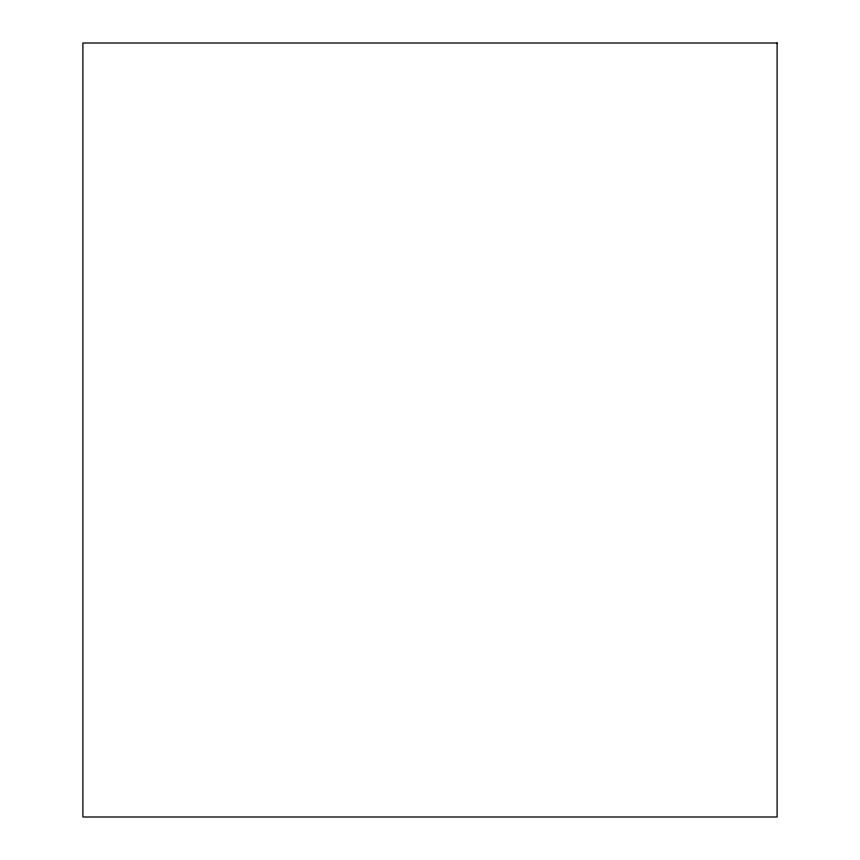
<?xml version="1.0" encoding="UTF-8"?>
<svg xmlns="http://www.w3.org/2000/svg" width="860" height="860" viewBox="0 0 860 860"><rect width="100%" height="100%" fill="white"/><g stroke="black" fill="none" stroke-linecap="round" stroke-linejoin="round"><path stroke-width="1.29" d="M777.107 43L82.893 43L82.893 817L777.107 817L777.107 43"/></g></svg>
